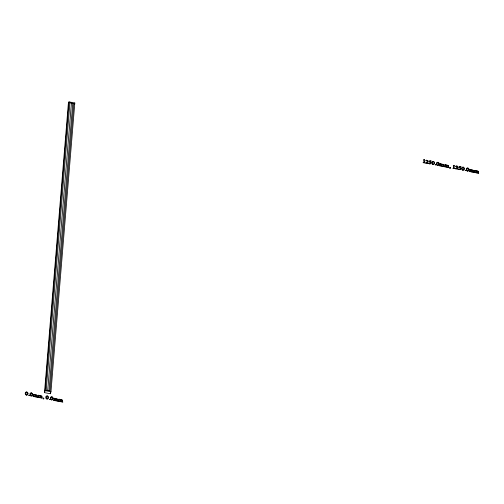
<?xml version="1.0" encoding="UTF-8"?>
<svg xmlns="http://www.w3.org/2000/svg" width="504" height="504" viewBox="0 0 504 504"><rect width="100%" height="100%" fill="white"/><g stroke="black" fill="none" stroke-linecap="round" stroke-linejoin="round"><path stroke-width="0.76" d="M44.484 392.629L68.323 103.837L68.998 101.865L74.8 102.98L50.961 391.772L50.287 393.737L44.484 392.629L45.158 390.657L68.998 101.865M47.735 390.241L71.429 103.244L72.771 103.503L49.077 390.499M50.287 393.737L50.419 392.169M74.353 104.29L74.8 102.98M45.158 390.657L50.961 391.772M33.976 394.361L33.944 394.72L34.946 394.531L37.208 395.281L37.252 397.064C38.606 397.555 35.186 396.913 36.578 396.925L36.729 395.325L36.307 395.048L35.614 395.212L35.576 396.717C36.994 397.265 33.466 396.604 34.921 396.591L35.066 395.041L34.663 394.733L33.957 394.884L33.913 396.434C35.28 396.906 31.891 396.264 33.195 396.308C34.209 395.237 32.212 394.04 33.976 394.361M38.802 395.281L38.776 395.646L39.772 395.457L42.034 396.207L42.078 397.99C43.407 398.399 39.999 397.839 41.404 397.851L41.555 396.251L41.133 395.974L40.44 396.138L40.408 397.643C41.8 398.11 38.279 397.536 39.747 397.517L39.892 395.968L39.488 395.659L38.783 395.81L38.739 397.36C40.087 397.751 36.697 397.196 38.027 397.234C39.091 396.094 36.937 394.997 38.802 395.281M54.489 398.292L54.464 398.658L55.459 398.469L57.721 399.212L57.771 401.001C59.119 401.486 55.698 400.844 57.091 400.863L57.248 399.262L56.82 398.985L56.133 399.143L56.095 400.655C57.506 401.197 53.985 400.541 55.434 400.522L55.585 398.979L55.175 398.67L54.476 398.821L54.426 400.371C55.799 400.837 52.403 400.201 53.714 400.239C54.785 399.099 52.624 398.002 54.489 398.292M59.321 399.218L59.289 399.584L60.291 399.395L62.553 400.138L62.597 401.927C63.926 402.331 60.511 401.776 61.923 401.789L62.074 400.189L61.652 399.911L60.959 400.069L60.921 401.581C62.313 402.047 58.798 401.468 60.266 401.449L60.411 399.905L60.001 399.596L59.302 399.748L59.258 401.297C60.606 401.688 57.217 401.127 58.54 401.165C59.611 400.025 57.456 398.929 59.321 399.218M440.527 163.762L440.502 164.128L441.504 163.939L443.766 164.682L443.81 166.471C445.158 166.956 441.743 166.314 443.136 166.333L443.287 164.732L442.865 164.455L442.172 164.613L442.134 166.125C443.526 166.591 440.011 166.011 441.479 165.992L441.624 164.449L441.214 164.14L440.515 164.291L440.471 165.841C441.819 166.232 438.43 165.671 439.753 165.709C440.824 164.569 438.669 163.472 440.527 163.762M445.36 164.688L445.334 165.054L446.33 164.865L448.591 165.608L448.636 167.397C449.965 167.801 446.557 167.246 447.962 167.259L448.113 165.659L447.691 165.381L446.998 165.539L446.96 167.051C448.377 167.593 444.849 166.937 446.305 166.918L446.45 165.375L446.046 165.066L445.341 165.218L445.297 166.767C446.664 167.233 443.274 166.597 444.585 166.635C445.649 165.495 443.495 164.398 445.36 164.688M470.358 169.483L470.333 169.848L471.328 169.659L473.59 170.402L473.634 172.192C474.989 172.677 471.568 172.034 472.96 172.053L473.111 170.453L472.689 170.176L471.996 170.333L471.958 171.845C473.376 172.387 469.848 171.732 471.303 171.713L471.448 170.169L471.045 169.861L470.339 170.012L470.295 171.562C471.662 172.028 468.273 171.392 469.583 171.429C470.648 170.289 468.493 169.193 470.358 169.483M475.184 170.409L475.159 170.774L476.154 170.585L478.416 171.328L478.46 173.118C479.814 173.603 476.393 172.96 477.786 172.979L477.937 171.379L477.515 171.102L476.828 171.259L476.79 172.771C478.201 173.313 474.68 172.658 476.129 172.639L476.274 171.095L475.87 170.787L475.171 170.938L475.121 172.488C476.494 172.954 473.099 172.318 474.409 172.355C475.48 171.215 473.319 170.119 475.184 170.409M424.374 159.623L424.248 162.735C426.031 163.264 421.627 162.452 423.48 162.565C425.256 160.751 421.911 159.352 424.374 159.623M454.205 165.344L454.072 168.456C455.862 168.985 451.452 168.172 453.31 168.286C455.087 166.471 451.741 165.073 454.205 165.344M69.898 102.797L46.179 390.096L50.06 390.839L73.779 103.54L69.898 102.797M425.552 163.057L427.972 163.573L428.362 162.987L426.189 162.861L427.783 161.879L428.186 161.198L427.921 160.53L426.321 160.178L425.741 160.833L426.869 160.43L427.631 161.299L425.552 163.057M455.377 168.777L457.796 169.294L458.186 168.708L456.019 168.582L457.613 167.599L458.016 166.918L457.745 166.251L456.145 165.898L455.572 166.553L456.693 166.15L457.456 167.019L455.377 168.777M25.969 392.553L25.83 394.323L26.504 395.06L27.147 394.796L27.38 392.805L26.731 392.036L25.969 392.553M30.624 393.448L30.486 395.218L31.16 395.949L31.802 395.69L32.035 393.7L31.387 392.931L30.624 393.448M46.488 396.49L46.343 398.255L47.023 398.992L47.666 398.733L47.899 396.743L47.25 395.974L46.488 396.49M51.143 397.379L50.998 399.149L51.679 399.886L52.322 399.628L52.555 397.631L51.899 396.862L51.143 397.379M432.526 161.96L432.382 163.724L433.062 164.462L433.705 164.203L433.938 162.212L433.289 161.444L432.526 161.96M437.182 162.849L437.037 164.619L437.718 165.356L438.36 165.098L438.593 163.101L437.945 162.332L437.182 162.849M462.357 167.681L462.212 169.451L462.886 170.182L463.535 169.924L463.762 167.933L463.113 167.164L462.357 167.681M467.006 168.569L466.868 170.339L467.542 171.077L468.185 170.818L468.418 168.821L467.769 168.053L467.006 168.569M28.01 393.794L27.752 394.638L26.46 395.18L25.509 394.575L25.2 393.277L25.559 392.288L26.756 391.91L27.789 392.685L28.01 393.794M32.666 394.689L32.407 395.533L31.116 396.075L30.164 395.47L29.856 394.172L30.215 393.177L31.412 392.805L32.445 393.58L32.666 394.689M48.529 397.732L48.264 398.576L46.973 399.118L46.028 398.506L45.719 397.209L46.078 396.22L47.275 395.848L48.308 396.623L48.529 397.732M53.185 398.626L52.92 399.47L51.629 400.012L50.684 399.401L50.369 398.103L50.734 397.114L51.931 396.743L52.964 397.511L53.185 398.626M434.568 163.202L434.309 164.046L433.018 164.588L432.067 163.976L431.758 162.679L432.117 161.689L433.314 161.318L434.347 162.093L434.568 163.202M439.223 164.096L438.959 164.94L437.667 165.482L436.722 164.871L436.414 163.573L436.773 162.584L437.97 162.212L439.003 162.981L439.223 164.096M464.392 168.922L464.134 169.766L462.842 170.308L461.897 169.703L461.582 168.399L461.947 167.41L463.138 167.038L464.178 167.813L464.392 168.922M469.048 169.817L468.789 170.661L467.498 171.203L466.546 170.591L466.238 169.294L466.597 168.304L467.794 167.933L468.827 168.701L469.048 169.817M429.043 161.715L430.762 163.145L429.824 163.8L428.684 163.453L429.44 163.907L430.681 163.794L431.153 162.559L429.528 161.444L429.817 161.078C431.575 161.891 431.947 160.367 429.805 160.694L429.055 161.689M458.867 167.435L460.593 168.865L459.654 169.52L458.514 169.174L459.27 169.627L460.505 169.514L460.977 168.279L459.352 167.164L459.642 166.799C461.387 167.612 461.79 166.099 459.629 166.414L458.879 167.41M43.703 398.519L43.193 399.042L43.955 398.444L43.199 397.946L43.703 398.519M450.255 167.92L449.751 168.449L450.507 167.851L449.757 167.347L450.255 167.92M29.49 395.501L28.804 395.375L29.49 395.501M50.003 399.439L49.316 399.307L50.003 399.439M436.048 164.909L435.355 164.776L436.048 164.909M465.872 170.629L465.186 170.497L465.872 170.629"/></g></svg>
